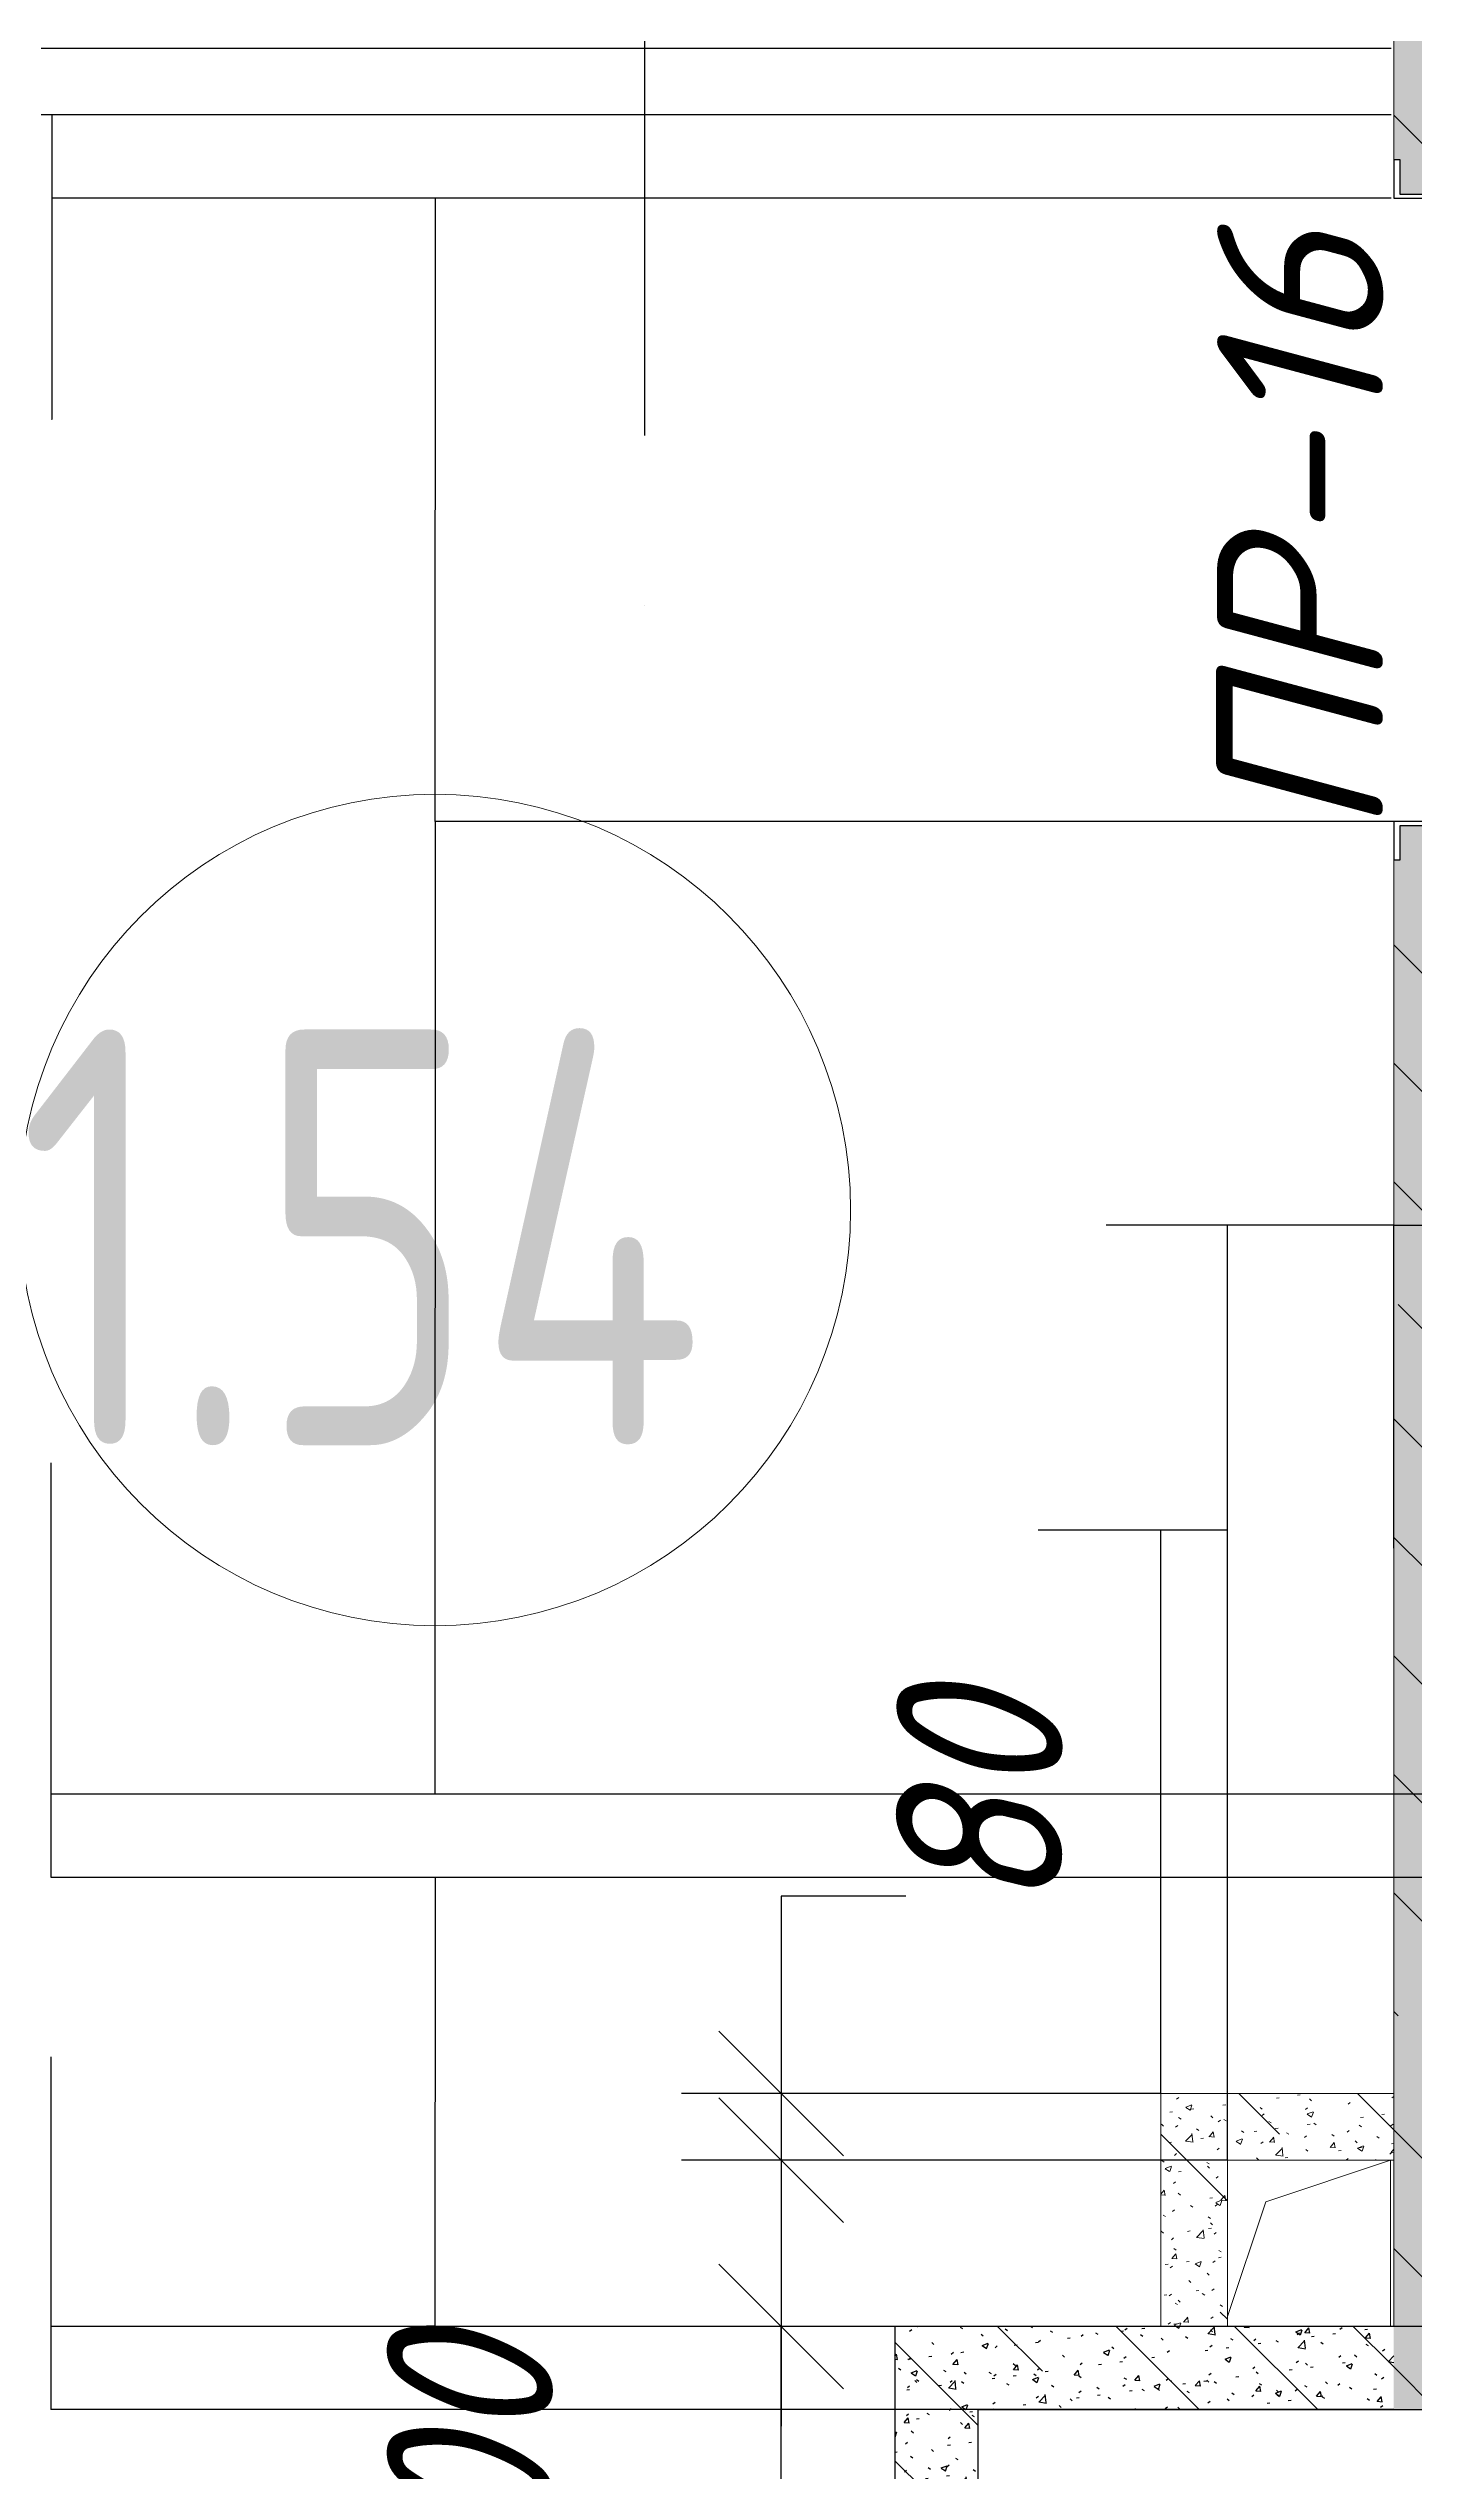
# Model space of a CAD drawing. Header units: millimetres. Extents: x 12986 to 523328, y -9759 to 30092.
# Drawn here: x 143309 to 144952, y 23865 to 26780 of the extents above; entities that cross this region are included whole.
import ezdxf

# ---------------------------------------------------------------- set-up
doc = ezdxf.new("R2010")
doc.units = ezdxf.units.MM
for name, color, linetype, lineweight in [('0) ПГП', 1, 'Continuous', 30), ('4) ПГП красный расчет', 12, 'Continuous', 30), ('A-ANNO-DIMS', 7, 'Continuous', 9), ('A-AREA-IDEN', 7, 'Continuous', 9), ('A-FLOR', 7, 'Continuous', 9), ('A-GENM', 7, 'Continuous', 9), ('A-GENM-1', 7, 'Continuous', 25), ('A-GENM-IDEN', 7, 'Continuous', 9), ('A-WALL-6', 18, 'Continuous', 13), ('A-WALL-PATT-4', 250, 'Continuous', 5)]:
    doc.layers.add(name, color=color, linetype=linetype, lineweight=lineweight)
doc.layers.add('A-WALL-9', color=7, linetype='Continuous', lineweight=5, true_color=0x0070df)
doc.styles.add('ISOCPEUR_I_3', font='isocpeui.ttf', dxfattribs={"width": 0.9, "height": 200})
doc.styles.add('ISOCPEUR_I_5', font='isocpeui.ttf', dxfattribs={"height": 200})
doc.styles.add('СПДС', font='ГОСТ тип А.ttf', dxfattribs={"width": 0.9})
doc.dimstyles.new('ISO-2_0_0_9К_СРЕДНИЙ_6', dxfattribs={"dimscale": 304.8, "dimtxt": 199.196235, "dimasz": 0.492126, "dimexe": 0.393701, "dimexo": 0, "dimgap": 0, "dimtad": 1, "dimdec": 0, "dimzin": 0, "dimdsep": 46, "dimtxsty": 'ISOCPEUR_I_3', "dimblk1": 'OBLIQUE', "dimblk2": 'OBLIQUE', "dimsah": 1, "dimcen": 0.09, "dimdle": 0.393701, "dimazin": 0, "dimtfac": 1, "dimtdec": 4, "dimtix": 1, "dimtmove": 1, "dimatfit": 3, "dimfxl": 1, "dimtvp": 1, "dimtolj": 1, "dimtzin": 0, "dimarcsym": 2})
doc.dimstyles.get("Standard").update_dxf_attribs({"dimtxt": 0.18, "dimasz": 0.18, "dimexe": 0.18, "dimexo": 0.0625, "dimgap": 0.09, "dimtad": 0, "dimtih": 1, "dimtoh": 1, "dimdec": 4, "dimzin": 0, "dimdsep": 46, "dimtxsty": 'Standard', "dimcen": 0.09, "dimadec": 0, "dimazin": 0, "dimtfac": 1, "dimtdec": 4, "dimtofl": 0, "dimtmove": 0, "dimatfit": 3, "dimfxl": 1, "dimtolj": 1, "dimtzin": 0, "dimarcsym": 0})
pattern_1 = [(50, (61996.893, 0), (72.873764, -6.37607), [7.62, -83.82]), (355, (61996.89, 0), (-14.09699, 76.422444), [6.096, -67.056]), (100.451, (62002.966, -0.53), (58.776964, 70.04687), [6.476, -71.236]), (46.184, (61996.89, 20.32), (108.43142, -16.81745), [11.43, -125.73]), (96.636, (62005.93, 18.92), (94.961, 98.97089), [9.714, -106.854]), (351.184, (61996.89, 20.32), (94.96227, 98.97018), [9.144, -100.584]), (21, (62007.053, 15.24), (60.64565, -40.906537), [7.62, -83.82]), (326, (62007.05, 15.24), (24.72083, 73.67493), [6.096, -67.056]), (71.451, (62012.11, 11.83), (85.36689, 32.768737), [6.476, -71.236]), (37.5, (61996.893, 0), (1.235525, 33.8224325), [3.353, -62.89, 3.353, -64.719, -67.31]), (37.5, (61996.893, 0), (1.235525, 33.8224325), [-134.315, 3.353, -63.957]), (7.5, (61996.893, 0), (26.728146, 40.07255), [3.353, -35.458, 3.353, -61.366, -25.654]), (7.5, (61996.893, 0), (26.728146, 40.07255), [-103.53, 3.353, -22.301]), (327.5, (61974.236, 0), (54.2363175, -2.292117), [3.353, -22.047, 3.353, -75.895, -105.156]), (327.5, (61974.236, 0), (54.2363175, -2.292117), [-104.648, 3.353, -101.803]), (317.5, (61964.076, 0), (59.25158, 10.17014), [3.353, -29.667, 3.353, -49.276, -74.676]), (317.5, (61964.076, 0), (59.25158, 10.17014), [-85.649, 3.353, -71.323])]
pattern_2 = [(135, (61996.9, 0), (-142.5612, -142.5612), []), (135, (62139.46, 0), (-142.5612, -142.5612), [252.016, -50.403, 3.353, -47.05])]

# ---------------------------------------------------------------- blocks, each defined once
blk = doc.blocks.new('AR_Отверстие прямоугольное _в плите_ - AR_Отверстие прямоугольное _в плите_-V67-АР1_Кладочный план 1 этажа')
at = {"layer": 'A-GENM'}
for p, q in [((-50, 50), (100, 100)), ((100, -100), (100, 100)), ((-96, -88), (-50, 50))]:
    blk.add_line(p, q, dxfattribs=at)
blk = doc.blocks.new('Фахверк_СКБ_Швеллер - Ф-4_100х4010-25539282-АР1_Кладочный план 1 этажа')
at = {"layer": 'A-GENM-1'}
for p, q in [((171, 50), (125, 50)), ((125, 50), (125, -50)), ((129.5, 42.4), (171, 42.4)), ((129.5, -42.4), (129.5, 42.4)), ((171, 42.4), (171, 50)), ((125, -50), (171, -50)), ((171, -42.4), (129.5, -42.4)), ((171, -50), (171, -42.4))]:
    blk.add_line(p, q, dxfattribs=at)
blk = doc.blocks.new('Фахверк_СКБ_Швеллер_Тип 2 - СМ-2_100х2230h-25616979-АР1_Кладочный план 1 этажа')
at = {"layer": 'A-GENM-1'}
for p, q in [((171, 50), (125, 50)), ((125, 50), (125, -50)), ((129.5, 42.4), (171, 42.4)), ((129.5, -42.4), (129.5, 42.4)), ((171, 42.4), (171, 50)), ((125, -50), (171, -50)), ((171, -42.4), (129.5, -42.4)), ((171, -50), (171, -42.4))]:
    blk.add_line(p, q, dxfattribs=at)
blk = doc.blocks.new('DIMBLOCK421-АР1_Кладочный план 1 этажа')
at = {"layer": 'A-ANNO-DIMS', "color": 0, "lineweight": -2, "transparency": 16777216}
for p, q in [((144646.9, 24997.9), (144499.1, 24997.9)), ((144646.9, 24320.1), (144646.9, 24998.1)), ((144726.7, 24997.9), (144647.1, 24997.9)), ((144726.9, 24240.1), (144726.9, 24998.1))]:
    blk.add_line(p, q, dxfattribs=at)
at = {"layer": 'A-ANNO-DIMS', "color": 0, "transparency": 16777216}
for points in [[(144647.1, 24997.9), (144647.1, 24997.9), (144646.9, 24997.9)], [(144726.7, 24997.9), (144726.7, 24997.9), (144726.9, 24997.9)]]:
    blk.add_solid(points, dxfattribs=at)
at = {"layer": 'Defpoints', "color": 0, "transparency": 16777216}
for p in [(144726.9, 24997.9), (144646.9, 24320), (144726.9, 24240)]:
    blk.add_point(p, dxfattribs=at)
at = {"layer": 'A-ANNO-DIMS', "color": 0, "transparency": 16777216, "insert": (144346.8, 24998), "char_height": 0.18, "width": 303.391, "attachment_point": 1, "line_spacing_factor": 1.149209}
blk.add_mtext('\\A1;80.0000', dxfattribs=at)
blk = doc.blocks.new('DIMBLOCK422-АР1_Кладочный план 1 этажа')
at = {"layer": 'A-ANNO-DIMS', "color": 0, "lineweight": -2, "transparency": 16777216}
for p, q in [((144726.9, 25364.6), (144581.1, 25364.6)), ((144726.9, 24240.1), (144726.9, 25364.8)), ((144926.7, 25364.6), (144727.1, 25364.6)), ((144926.9, 24976.1), (144926.9, 25364.8))]:
    blk.add_line(p, q, dxfattribs=at)
at = {"layer": 'A-ANNO-DIMS', "color": 0, "transparency": 16777216}
for points in [[(144727.1, 25364.7), (144727.1, 25364.6), (144726.9, 25364.6)], [(144926.7, 25364.7), (144926.7, 25364.6), (144926.9, 25364.6)]]:
    blk.add_solid(points, dxfattribs=at)
at = {"layer": 'Defpoints', "color": 0, "transparency": 16777216}
for p in [(144926.9, 25364.6), (144926.9, 24976), (144726.9, 24240)]:
    blk.add_point(p, dxfattribs=at)
at = {"layer": 'A-ANNO-DIMS', "color": 0, "transparency": 16777216, "insert": (144352.9, 25364.8), "char_height": 0.18, "width": 455.087, "attachment_point": 1, "line_spacing_factor": 1.149209}
blk.add_mtext('\\A1;200.0000', dxfattribs=at)
blk = doc.blocks.new('DIMBLOCK423-АР1_Кладочный план 1 этажа')
at = {"layer": 'A-ANNO-DIMS', "color": 0, "lineweight": -2, "transparency": 16777216}
for p, q in [((144926.9, 24976.1), (144926.9, 25364.8)), ((144927.1, 25364.6), (145026.7, 25364.6)), ((145026.9, 24976.1), (145026.9, 25364.8)), ((145026.9, 25364.6), (145277.2, 25364.6))]:
    blk.add_line(p, q, dxfattribs=at)
at = {"layer": 'A-ANNO-DIMS', "color": 0, "transparency": 16777216}
for points in [[(144927.1, 25364.7), (144927.1, 25364.6), (144926.9, 25364.6)], [(145026.7, 25364.7), (145026.7, 25364.6), (145026.9, 25364.6)]]:
    blk.add_solid(points, dxfattribs=at)
at = {"layer": 'Defpoints', "color": 0, "transparency": 16777216}
for p in [(145026.9, 25364.6), (144926.9, 24976), (145026.9, 24976)]:
    blk.add_point(p, dxfattribs=at)
at = {"layer": 'A-ANNO-DIMS', "color": 0, "transparency": 16777216, "insert": (145073.2, 25364.8), "char_height": 0.18, "width": 409.118, "attachment_point": 1, "line_spacing_factor": 1.149209}
blk.add_mtext('\\A1;100.0000', dxfattribs=at)
blk = doc.blocks.new('DIMBLOCK434-АР1_Кладочный план 1 этажа')
at = {"layer": 'A-ANNO-DIMS', "color": 0, "lineweight": -2, "transparency": 16777216}
for p, q in [((143311.9, 24040), (143311.9, 24364.4)), ((143311.9, 24364.4), (143312.1, 24364.4)), ((145026.8, 24040), (143311.7, 24040)), ((143311.9, 23940.2), (143311.9, 24039.8)), ((144926.8, 23940), (143311.7, 23940))]:
    blk.add_line(p, q, dxfattribs=at)
at = {"layer": 'A-ANNO-DIMS', "color": 0, "transparency": 16777216}
for points in [[(143311.9, 24039.8), (143311.9, 24039.8), (143311.9, 24040)], [(143311.9, 23940.2), (143311.9, 23940.2), (143311.9, 23940)]]:
    blk.add_solid(points, dxfattribs=at)
at = {"layer": 'Defpoints', "color": 0, "transparency": 16777216}
for p in [(143311.9, 24040), (145026.9, 24040), (144926.9, 23940)]:
    blk.add_point(p, dxfattribs=at)
at = {"layer": 'A-ANNO-DIMS', "color": 0, "transparency": 16777216, "insert": (143312.2, 24159.8), "char_height": 0.18, "width": 409.118, "attachment_point": 1, "rotation": 90, "line_spacing_factor": 1.149209}
blk.add_mtext('\\A1;100.0000', dxfattribs=at)
blk = doc.blocks.new('DIMBLOCK435-АР1_Кладочный план 1 этажа')
at = {"layer": 'A-ANNO-DIMS', "color": 0, "lineweight": -2, "transparency": 16777216}
for p, q in [((145026.8, 24580), (143773.9, 24580)), ((143774, 24579.8), (143774, 24310.2)), ((143774, 24040.2), (143774, 24309.8)), ((145026.8, 24040), (143773.9, 24040))]:
    blk.add_line(p, q, dxfattribs=at)
at = {"layer": 'A-ANNO-DIMS', "color": 0, "transparency": 16777216}
for points in [[(143774, 24579.8), (143774.1, 24579.8), (143774, 24580)], [(143774, 24040.2), (143774.1, 24040.2), (143774, 24040)]]:
    blk.add_solid(points, dxfattribs=at)
at = {"layer": 'Defpoints', "color": 0, "transparency": 16777216}
for p in [(143774, 24580), (145026.9, 24580), (145026.9, 24040)]:
    blk.add_point(p, dxfattribs=at)
at = {"layer": 'A-ANNO-DIMS', "color": 0, "transparency": 16777216, "insert": (143774, 24310), "char_height": 0.18, "width": 473.474, "attachment_point": 5}
blk.add_mtext('\\A1;539.9999', dxfattribs=at)
blk = doc.blocks.new('DIMBLOCK436-АР1_Кладочный план 1 этажа')
at = {"layer": 'A-ANNO-DIMS', "color": 0, "lineweight": -2, "transparency": 16777216}
for p, q in [((143311.9, 24680), (143311.9, 25078.9)), ((143311.9, 25078.9), (143312.1, 25078.9)), ((145026.8, 24680), (143311.7, 24680)), ((143311.9, 24580.2), (143311.9, 24679.8)), ((145026.8, 24580), (143311.7, 24580))]:
    blk.add_line(p, q, dxfattribs=at)
at = {"layer": 'A-ANNO-DIMS', "color": 0, "transparency": 16777216}
for points in [[(143311.9, 24679.8), (143311.9, 24679.8), (143311.9, 24680)], [(143311.9, 24580.2), (143311.9, 24580.2), (143311.9, 24580)]]:
    blk.add_solid(points, dxfattribs=at)
at = {"layer": 'Defpoints', "color": 0, "transparency": 16777216}
for p in [(143311.9, 24680), (145026.9, 24680), (145026.9, 24580)]:
    blk.add_point(p, dxfattribs=at)
at = {"layer": 'A-ANNO-DIMS', "color": 0, "transparency": 16777216, "insert": (143312.2, 24874.3), "char_height": 0.18, "width": 409.118, "attachment_point": 1, "rotation": 90, "line_spacing_factor": 1.149209}
blk.add_mtext('\\A1;100.0000', dxfattribs=at)
blk = doc.blocks.new('DIMBLOCK437-АР1_Кладочный план 1 этажа')
at = {"layer": 'A-ANNO-DIMS', "color": 0, "lineweight": -2, "transparency": 16777216}
for p, q in [((144926.8, 25850), (143773.9, 25850)), ((143774, 25849.8), (143774, 25265.2)), ((143774, 24680.2), (143774, 25264.8)), ((145026.8, 24680), (143773.9, 24680))]:
    blk.add_line(p, q, dxfattribs=at)
at = {"layer": 'A-ANNO-DIMS', "color": 0, "transparency": 16777216}
for points in [[(143774, 25849.8), (143774.1, 25849.8), (143774, 25850)], [(143774, 24680.2), (143774.1, 24680.2), (143774, 24680)]]:
    blk.add_solid(points, dxfattribs=at)
at = {"layer": 'Defpoints', "color": 0, "transparency": 16777216}
for p in [(143774, 25850), (144926.9, 25850), (145026.9, 24680)]:
    blk.add_point(p, dxfattribs=at)
at = {"layer": 'A-ANNO-DIMS', "color": 0, "transparency": 16777216, "insert": (143774, 25265), "char_height": 0.18, "width": 514.846, "attachment_point": 5}
blk.add_mtext('\\A1;1170.0001', dxfattribs=at)
blk = doc.blocks.new('DIMBLOCK438-АР1_Кладочный план 1 этажа')
at = {"layer": 'A-ANNO-DIMS', "color": 0, "lineweight": -2, "transparency": 16777216}
for p, q in [((144923.8, 26600), (143773.9, 26600)), ((143774, 26599.8), (143774, 26225.2)), ((143774, 25850.2), (143774, 26224.8)), ((144926.8, 25850), (143773.9, 25850))]:
    blk.add_line(p, q, dxfattribs=at)
at = {"layer": 'A-ANNO-DIMS', "color": 0, "transparency": 16777216}
for points in [[(143774, 26599.8), (143774.1, 26599.8), (143774, 26600)], [(143774, 25850.2), (143774.1, 25850.2), (143774, 25850)]]:
    blk.add_solid(points, dxfattribs=at)
at = {"layer": 'Defpoints', "color": 0, "transparency": 16777216}
for p in [(143774, 26600), (144923.8, 26600), (144926.9, 25850)]:
    blk.add_point(p, dxfattribs=at)
at = {"layer": 'A-ANNO-DIMS', "color": 0, "transparency": 16777216, "insert": (143774, 26225), "char_height": 0.18, "width": 455.087, "attachment_point": 5}
blk.add_mtext('\\A1;750.0000', dxfattribs=at)
blk = doc.blocks.new('DIMBLOCK439-АР1_Кладочный план 1 этажа')
at = {"layer": 'A-ANNO-DIMS', "color": 0, "lineweight": -2, "transparency": 16777216}
for p, q in [((144923.8, 26700), (143312.5, 26700)), ((143312.7, 26699.8), (143312.7, 26600.2)), ((144923.8, 26600), (143312.5, 26600)), ((143312.7, 26600), (143312.7, 26333.8)), ((143312.7, 26333.8), (143312.5, 26333.8))]:
    blk.add_line(p, q, dxfattribs=at)
at = {"layer": 'A-ANNO-DIMS', "color": 0, "transparency": 16777216}
for points in [[(143312.7, 26699.8), (143312.7, 26699.8), (143312.7, 26700)], [(143312.7, 26600.2), (143312.7, 26600.2), (143312.7, 26600)]]:
    blk.add_solid(points, dxfattribs=at)
at = {"layer": 'Defpoints', "color": 0, "transparency": 16777216}
for p in [(143312.7, 26700), (144923.8, 26700), (144923.8, 26600)]:
    blk.add_point(p, dxfattribs=at)
at = {"layer": 'A-ANNO-DIMS', "color": 0, "transparency": 16777216, "insert": (143312.2, 26129.3), "char_height": 0.18, "width": 409.118, "attachment_point": 1, "rotation": 90, "line_spacing_factor": 1.149209}
blk.add_mtext('\\A1;100.0000', dxfattribs=at)
blk = doc.blocks.new('DIMBLOCK440-АР1_Кладочный план 1 этажа')
at = {"layer": 'A-ANNO-DIMS', "color": 0, "lineweight": -2, "transparency": 16777216}
for p, q in [((144923.8, 26780), (142945.7, 26780)), ((142945.8, 26779.8), (142945.8, 26700.2)), ((144923.8, 26700), (142945.7, 26700)), ((142945.8, 26700), (142945.8, 26401.7)), ((142945.8, 26401.7), (142945.7, 26401.7))]:
    blk.add_line(p, q, dxfattribs=at)
at = {"layer": 'A-ANNO-DIMS', "color": 0, "transparency": 16777216}
for points in [[(142945.8, 26779.8), (142945.9, 26779.8), (142945.8, 26780)], [(142945.8, 26700.2), (142945.9, 26700.2), (142945.8, 26700)]]:
    blk.add_solid(points, dxfattribs=at)
at = {"layer": 'Defpoints', "color": 0, "transparency": 16777216}
for p in [(142945.8, 26780), (144923.8, 26780), (144923.8, 26700)]:
    blk.add_point(p, dxfattribs=at)
at = {"layer": 'A-ANNO-DIMS', "color": 0, "transparency": 16777216, "insert": (142945.3, 26250), "char_height": 0.18, "width": 303.391, "attachment_point": 1, "rotation": 90, "line_spacing_factor": 1.149209}
blk.add_mtext('\\A1;80.0000', dxfattribs=at)
blk = doc.blocks.new('DIMBLOCK441-АР1_Кладочный план 1 этажа')
at = {"layer": 'A-ANNO-DIMS', "color": 0, "lineweight": -2, "transparency": 16777216}
for p, q in [((143668, 26900), (144025.8, 26900)), ((144025.7, 26899.8), (144025.7, 26780.2)), ((144923.8, 26780), (144025.5, 26780)), ((144025.7, 26780), (144025.7, 26314.4)), ((144025.7, 26314.4), (144025.5, 26314.4))]:
    blk.add_line(p, q, dxfattribs=at)
at = {"layer": 'A-ANNO-DIMS', "color": 0, "transparency": 16777216}
for points in [[(144025.6, 26899.8), (144025.7, 26899.8), (144025.7, 26900)], [(144025.6, 26780.2), (144025.7, 26780.2), (144025.7, 26780)]]:
    blk.add_solid(points, dxfattribs=at)
at = {"layer": 'Defpoints', "color": 0, "transparency": 16777216}
for p in [(143668, 26900), (144025.7, 26900), (144923.8, 26780)]:
    blk.add_point(p, dxfattribs=at)
at = {"layer": 'A-ANNO-DIMS', "color": 0, "transparency": 16777216, "insert": (144025.2, 26109.8), "char_height": 0.18, "width": 409.118, "attachment_point": 1, "rotation": 90, "line_spacing_factor": 1.149209}
blk.add_mtext('\\A1;120.0000', dxfattribs=at)
blk = doc.blocks.new('_Oblique')
at = {"color": 0, "linetype": 'ByBlock', "lineweight": -2}
blk.add_line((-0.5, -0.5), (0.5, 0.5), dxfattribs=at)
blk = doc.blocks.new('DIMBLOCK744-АР1_Кладочный план 1 этажа')
at = {"layer": 'A-ANNO-DIMS', "color": 0, "lineweight": -2, "transparency": 16777216}
for p, q in [((144340, 24557.6), (144190, 24557.6)), ((144190, 24557.6), (144190, 24320)), ((144190, 24440), (144190, 24120)), ((144646.9, 24320), (144070, 24320)), ((144726.9, 24240), (144070, 24240))]:
    blk.add_line(p, q, dxfattribs=at)
at = {"layer": 'Defpoints', "color": 0, "transparency": 16777216}
for p in [(144646.9, 24320), (144190, 24240), (144726.9, 24240)]:
    blk.add_point(p, dxfattribs=at)
at = {"layer": 'A-ANNO-DIMS', "color": 0, "lineweight": -2, "transparency": 16777216, "xscale": 150, "yscale": 150, "zscale": 150}
for p, rotation in [((144190, 24320), 90), ((144190, 24240), 270)]:
    blk.add_blockref('_Oblique', p, dxfattribs=dict(at, rotation=rotation))
at = {"layer": 'A-ANNO-DIMS', "color": 0, "transparency": 16777216, "insert": (144328.6, 24539.3), "char_height": 200, "width": 303.391, "attachment_point": 1, "rotation": 90, "line_spacing_factor": 1.149209, "style": 'ISOCPEUR_I_3'}
blk.add_mtext('\\A1;80', dxfattribs=at)
blk = doc.blocks.new('DIMBLOCK745-АР1_Кладочный план 1 этажа')
at = {"layer": 'A-ANNO-DIMS', "color": 0, "lineweight": -2, "transparency": 16777216}
for p, q in [((144190, 24360), (144190, 23920)), ((144726.9, 24240), (144070, 24240)), ((144326.9, 24040), (144070, 24040)), ((144190, 23748.9), (144190, 24040)), ((144040, 23748.9), (144190, 23748.9))]:
    blk.add_line(p, q, dxfattribs=at)
at = {"layer": 'Defpoints', "color": 0, "transparency": 16777216}
for p in [(144726.9, 24240), (144190, 24040), (144326.9, 24040)]:
    blk.add_point(p, dxfattribs=at)
at = {"layer": 'A-ANNO-DIMS', "color": 0, "lineweight": -2, "transparency": 16777216, "xscale": 150, "yscale": 150, "zscale": 150}
for p, rotation in [((144190, 24240), 90), ((144190, 24040), 270)]:
    blk.add_blockref('_Oblique', p, dxfattribs=dict(at, rotation=rotation))
at = {"layer": 'A-ANNO-DIMS', "color": 0, "transparency": 16777216, "insert": (143715.5, 23654.7), "char_height": 200, "width": 455.087, "attachment_point": 1, "rotation": 90, "line_spacing_factor": 1.149209, "style": 'ISOCPEUR_I_3'}
blk.add_mtext('\\A1;200', dxfattribs=at)
blk = doc.blocks.new('Марка_Помещения - Номер-25198446-Объем проектирования 1 этажа')
at = {"layer": 'A-AREA-IDEN'}
for start, end in [(360, 180), (180, 360)]:
    blk.add_arc((0, 0), 2.5, start, end, dxfattribs=at)

msp = doc.modelspace()

# ---------------------------------------------------------------- hatches: boundary and pattern name
at = {"layer": '0) ПГП'}
h = msp.add_hatch(dxfattribs=at)
h.set_pattern_fill('FP_16', color=256, style=0, pattern_type=2)
h.set_pattern_definition(pattern_1)
h.paths.add_polyline_path([(144926.89328, 23939.99988), (144926.89328, 24039.99988), (144326.89326, 24039.99988), (144326.89326, 23939.99988), (144426.89326, 23939.99988)], flags=0)
h = msp.add_hatch(dxfattribs=at)
h.set_pattern_fill('FP_17', color=256, style=0, pattern_type=2)
h.set_pattern_definition(pattern_2)
h.paths.add_polyline_path([(144926.89328, 23939.99988), (144926.89328, 24039.99988), (144326.89326, 24039.99988), (144326.89326, 23939.99988), (144426.89326, 23939.99988)], flags=0)
h = msp.add_hatch(dxfattribs=at)
h.set_pattern_fill('FP_16', color=256, style=0, pattern_type=2)
h.set_pattern_definition(pattern_1)
h.paths.add_polyline_path([(144326.89326, 22799.99988), (144426.89326, 22799.99988), (144426.89326, 23939.99988), (144326.89326, 23939.99988), (144326.89326, 23681.35459)], flags=0)
h = msp.add_hatch(dxfattribs=at)
h.set_pattern_fill('FP_17', color=256, style=0, pattern_type=2)
h.set_pattern_definition(pattern_2)
h.paths.add_polyline_path([(144326.89326, 22799.99988), (144426.89326, 22799.99988), (144426.89326, 23939.99988), (144326.89326, 23939.99988), (144326.89326, 23681.35459)], flags=0)
at = {"layer": 'A-WALL-PATT-4'}
h = msp.add_hatch(dxfattribs=at)
h.set_pattern_fill('FP_16', color=256, style=0, pattern_type=2)
h.set_pattern_definition(pattern_1)
h.paths.add_polyline_path([(144926.89328, 23939.99988), (145026.89328, 23939.99988), (145026.89328, 25803.99988), (145019.29328, 25803.99988), (145019.29328, 25845.49988), (144934.49328, 25845.49988), (144934.49328, 25803.99988), (144926.89328, 25803.99988), (144926.89328, 24039.99988)], flags=0)
h.paths.add_polyline_path([(144934.49328, 26604.49988), (145019.29328, 26604.49988), (145019.29328, 26645.99988), (145026.89328, 26645.99988), (145026.89328, 26899.99988), (144926.89328, 26899.99988), (144926.89328, 26645.99988), (144934.49328, 26645.99988), (144934.49328, 26607.59988)], flags=0)
h = msp.add_hatch(dxfattribs=at)
h.set_pattern_fill('FP_17', color=256, style=0, pattern_type=2)
h.set_pattern_definition(pattern_2)
h.paths.add_polyline_path([(144926.89328, 23939.99988), (145026.89328, 23939.99988), (145026.89328, 25803.99988), (145019.29328, 25803.99988), (145019.29328, 25845.49988), (144934.49328, 25845.49988), (144934.49328, 25803.99988), (144926.89328, 25803.99988), (144926.89328, 24039.99988)], flags=0)
h.paths.add_polyline_path([(144934.49328, 26604.49988), (145019.29328, 26604.49988), (145019.29328, 26645.99988), (145026.89328, 26645.99988), (145026.89328, 26899.99988), (144926.89328, 26899.99988), (144926.89328, 26645.99988), (144934.49328, 26645.99988), (144934.49328, 26607.59988)], flags=0)
h = msp.add_hatch(dxfattribs=at)
h.set_pattern_fill('FP_16', color=256, style=0, pattern_type=2)
h.set_pattern_definition(pattern_1)
h.paths.add_polyline_path([(144726.89328, 24039.99988), (144726.89328, 24319.99988), (144646.89328, 24319.99988), (144646.89328, 24039.99988)], flags=0)
h = msp.add_hatch(dxfattribs=at)
h.set_pattern_fill('FP_17', color=256, style=0, pattern_type=2)
h.set_pattern_definition(pattern_2)
h.paths.add_polyline_path([(144726.89328, 24039.99988), (144726.89328, 24319.99988), (144646.89328, 24319.99988), (144646.89328, 24039.99988)], flags=0)
h = msp.add_hatch(dxfattribs=at)
h.set_pattern_fill('FP_16', color=256, style=0, pattern_type=2)
h.set_pattern_definition(pattern_1)
h.paths.add_polyline_path([(144726.89328, 24239.99988), (144926.89328, 24239.99988), (144926.89328, 24319.99988), (144726.89328, 24319.99988)], flags=0)
h = msp.add_hatch(dxfattribs=at)
h.set_pattern_fill('FP_17', color=256, style=0, pattern_type=2)
h.set_pattern_definition(pattern_2)
h.paths.add_polyline_path([(144726.89328, 24239.99988), (144926.89328, 24239.99988), (144926.89328, 24319.99988), (144726.89328, 24319.99988)], flags=0)

# ---------------------------------------------------------------- linework, layer by layer
at = {"layer": '0) ПГП'}
for p, q in [((144646.89328, 24039.99988), (144326.89326, 24039.99988)), ((144326.89326, 24039.99988), (144326.89326, 22799.99988))]:
    msp.add_line(p, q, dxfattribs=at)
at = {"layer": '4) ПГП красный расчет'}
for p, q in [((144426.89326, 23939.99988), (146096.89324, 23939.99988)), ((144426.89326, 22799.99988), (144426.89326, 23939.99988))]:
    msp.add_line(p, q, dxfattribs=at)
at = {"layer": 'A-FLOR'}
msp.add_line((144922.89328, 24239.99988), (144922.89328, 24039.99988), dxfattribs=at)
at = {"layer": 'A-WALL-6'}
for p, q in [((144926.89328, 26899.99988), (144926.89328, 26645.99988)), ((144926.89328, 25803.99988), (144926.89328, 24319.99988)), ((144926.89328, 24319.99988), (144646.89328, 24319.99988)), ((144646.89328, 24319.99988), (144646.89328, 24039.99988)), ((144726.89328, 24239.99988), (144926.89328, 24239.99988)), ((144726.89328, 24039.99988), (144726.89328, 24239.99988)), ((144926.89328, 24239.99988), (144926.89328, 24039.99988)), ((144926.89328, 24039.99988), (144726.89328, 24039.99988))]:
    msp.add_line(p, q, dxfattribs=at)
at = {"layer": 'A-WALL-9'}
for p, q in [((144926.89328, 24239.99988), (144926.89328, 24319.99988)), ((144646.89328, 24039.99988), (144726.89328, 24039.99988))]:
    msp.add_line(p, q, dxfattribs=at)

# ---------------------------------------------------------------- block references
at = {"layer": 'A-AREA-IDEN', "xscale": 199.9999999999999, "yscale": 199.9999999999999, "zscale": 199.9999999999999}
msp.add_blockref('Марка_Помещения - Номер-25198446-Объем проектирования 1 этажа', (143773.47494, 25382.8418), dxfattribs=at)
at = {"layer": 'A-GENM'}
msp.add_blockref('AR_Отверстие прямоугольное _в плите_ - AR_Отверстие прямоугольное _в плите_-V67-АР1_Кладочный план 1 этажа', (144822.89328, 24139.99988), dxfattribs=at)
at = {"layer": 'A-GENM-1'}
for name, p, rotation in [('Фахверк_СКБ_Швеллер - Ф-4_100х4010-25539282-АР1_Кладочный план 1 этажа', (144976.89328, 26474.99988), 90), ('Фахверк_СКБ_Швеллер_Тип 2 - СМ-2_100х2230h-25616979-АР1_Кладочный план 1 этажа', (144976.89328, 25974.99988), 270)]:
    msp.add_blockref(name, p, dxfattribs=dict(at, rotation=rotation))

# ---------------------------------------------------------------- texts
at = {"layer": 'A-AREA-IDEN', "insert": (143271.70864, 25599.96041), "char_height": 500, "width": 1255.442625, "attachment_point": 1, "style": 'СПДС'}
msp.add_mtext('1.54', dxfattribs=at)
at = {"layer": 'A-GENM-IDEN', "char_height": 200, "attachment_point": 1, "rotation": 90, "style": 'ISOCPEUR_I_5'}
for s, insert, width in [('-16', (144714.41932, 26176.17328), 481.0125), ('ПР', (144714.41932, 25832.21494), 416.8775)]:
    msp.add_mtext(s, dxfattribs=dict(at, insert=insert, width=width))

# ---------------------------------------------------------------- dimensions: what is measured, and where the dimension line sits
at = {"layer": 'A-ANNO-DIMS'}
for base, p1, p2, picture, middle in [((144025.66227, 26899.99988), (144923.84528, 26779.99988), (143667.98205, 26899.99988), 'DIMBLOCK441-АР1_Кладочный план 1 этажа', (144025.27227, 26314.40517)), ((142945.84876, 26779.99988), (144923.84528, 26699.99988), (144923.84528, 26779.99988), 'DIMBLOCK440-АР1_Кладочный план 1 этажа', (142945.45876, 26401.66255)), ((143312.69823, 26699.99988), (144923.84528, 26599.99988), (144923.84528, 26699.99988), 'DIMBLOCK439-АР1_Кладочный план 1 этажа', (143312.30823, 26333.81555)), ((143311.91823, 24679.99975), (145026.89328, 24579.99975), (145026.89328, 24679.99975), 'DIMBLOCK436-АР1_Кладочный план 1 этажа', (143312.30823, 25078.89412)), ((143311.91823, 24039.99988), (144926.89328, 23939.99988), (145026.89328, 24039.99988), 'DIMBLOCK434-АР1_Кладочный план 1 этажа', (143312.30823, 24364.36787))]:
    dim = msp.add_linear_dim(base=base, p1=p1, p2=p2, angle=90, dimstyle='Standard', dxfattribs=at)
    dim.commit()
    dim.dimension.update_dxf_attribs({"geometry": picture, "text_midpoint": middle, "dimtype": 160, "text_rotation": 90})
for base, p1, p2, picture, middle in [((143774.04807, 26599.99988), (144926.89328, 25849.99988), (144923.84528, 26599.99988), 'DIMBLOCK438-АР1_Кладочный план 1 этажа', (143774.04807, 26224.99988)), ((143774.04807, 25849.99988), (145026.89328, 24679.99975), (144926.89328, 25849.99988), 'DIMBLOCK437-АР1_Кладочный план 1 этажа', (143774.04807, 25264.99981)), ((143774.04807, 24579.99975), (145026.89328, 24039.99988), (145026.89328, 24579.99975), 'DIMBLOCK435-АР1_Кладочный план 1 этажа', (143774.04807, 24309.99981))]:
    dim = msp.add_linear_dim(base=base, p1=p1, p2=p2, angle=90, dimstyle='Standard', dxfattribs=at)
    dim.commit()
    dim.dimension.update_dxf_attribs({"geometry": picture, "text_midpoint": middle})
for base, p1, p2, picture, middle in [((144926.89328, 25364.64947), (144726.89328, 24239.99988), (144926.89328, 24976.02217), 'DIMBLOCK422-АР1_Кладочный план 1 этажа', (144580.46363, 25364.64947)), ((145026.89328, 25364.64947), (144926.89328, 24976.02217), (145026.89328, 24976.02217), 'DIMBLOCK423-АР1_Кладочный план 1 этажа', (145277.78517, 25364.64947)), ((144726.89328, 24997.91397), (144646.89328, 24319.99988), (144726.89328, 24239.99988), 'DIMBLOCK421-АР1_Кладочный план 1 этажа', (144498.52895, 24997.91397))]:
    dim = msp.add_linear_dim(base=base, p1=p1, p2=p2, dimstyle='Standard', dxfattribs=at)
    dim.commit()
    dim.dimension.update_dxf_attribs({"geometry": picture, "text_midpoint": middle, "dimtype": 160})
for base, p1, p2, override, picture, middle in [((144190.02041, 24239.99988), (144646.89328, 24319.99988), (144726.89328, 24239.99988), {"dimpost": '<>', "dimfxl": 113.137085}, 'DIMBLOCK744-АР1_Кладочный план 1 этажа', (144423.0863, 24557.63397)), ((144190.02041, 24039.99988), (144726.89328, 24239.99988), (144326.89326, 24039.99988), {"dimpost": '<>', "dimfxl": 447.213614}, 'DIMBLOCK745-АР1_Кладочный план 1 этажа', (144062.06259, 23748.9011))]:
    dim = msp.add_linear_dim(base=base, p1=p1, p2=p2, angle=90, dimstyle='ISO-2_0_0_9К_СРЕДНИЙ_6', override=override, dxfattribs=at)
    dim.commit()
    dim.dimension.update_dxf_attribs({"geometry": picture, "text_midpoint": middle, "dimtype": 160, "text_rotation": 90})

doc.saveas('drawing.dxf')
